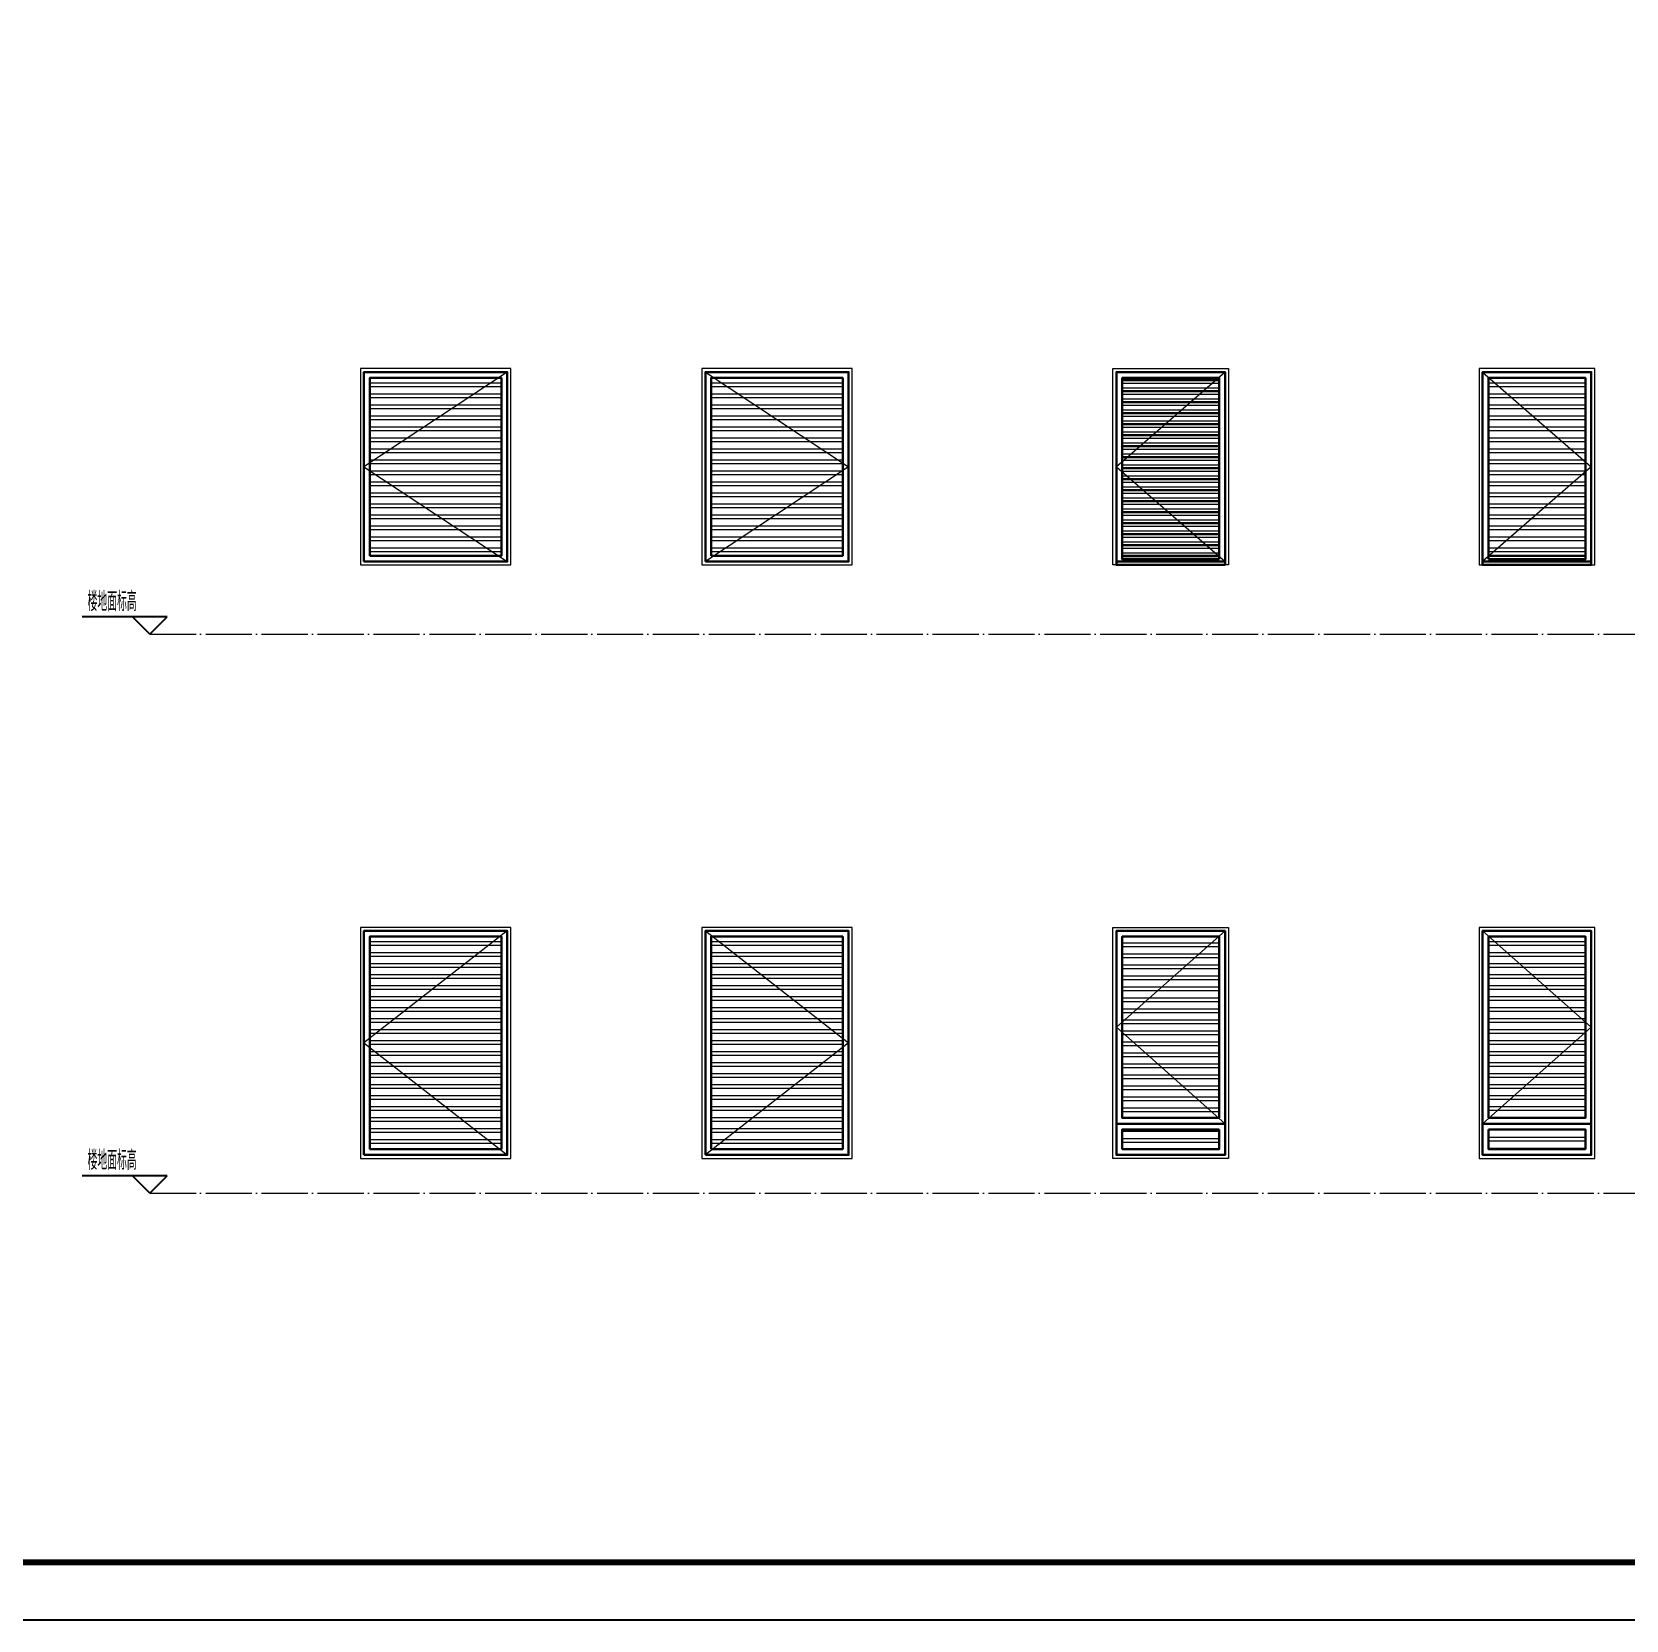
# Model space of a CAD drawing. Extents: x 27938 to 983267, y -209821 to 1628073.
# Drawn here: x 682365 to 696167, y 796874 to 810626 of the extents above; entities that cross this region are included whole.
import ezdxf

# ---------------------------------------------------------------- set-up
doc = ezdxf.new("R2010")
doc.units = 0
doc.header["$LTSCALE"] = 1000
doc.header["$MEASUREMENT"] = 0
doc.linetypes.add('DOTE', pattern=[2.42, 2, -0.2, 0.02, -0.2])
doc.layers.add('DIM_ELEV', color=3, linetype='Continuous')
doc.layers.add('图框', color=140, linetype='Continuous')
for name, color, linetype, lineweight in [('DOTE', 19, 'DOTE', 9), ('立面-普通轮廓', 7, 'Continuous', 18), ('立面-窗', 129, 'Continuous', 30), ('立面-窗开启线', 250, 'Continuous', 13)]:
    doc.layers.add(name, color=color, linetype=linetype, lineweight=lineweight)
doc.layers.add('yichutu', color=7, linetype='Continuous', true_color=0xffffff, plot=False)
doc.styles.add('_TCH_DIM', font='SIMPLEX.shx', dxfattribs={"width": 0.7, "bigfont": 'GBCBIG.shx'})

# ---------------------------------------------------------------- blocks, each defined once
blk = doc.blocks.new('yct-841-594-84100-59399.9999999999-100-1000.0')
at = {"layer": 'yichutu', "color": 7, "true_color": 0xffffff}
blk.add_lwpolyline([(0, 0), (0, 59400), (84100, 59400), (84100, 0)], close=True, dxfattribs=at)
blk = doc.blocks.new('A$C140179C8')
at = {"layer": '图框'}
blk.add_lwpolyline([(0, 0), (42050, 0), (42050, -29700), (0, -29700)], close=True, dxfattribs=at)
blk.add_lwpolyline([(0, 0), (42050, 0), (42050, -29700), (0, -29700)], close=True, dxfattribs=at)
at = {"layer": '图框', "const_width": 50}
blk.add_lwpolyline([(41550, -29200), (41550, -500), (1250, -500), (1250, -29200)], close=True, dxfattribs=at)

msp = doc.modelspace()

# ---------------------------------------------------------------- hatches: boundary and pattern name
at = {"layer": '立面-窗开启线', "ltscale": 0.5, "true_color": 0x88471b}
h = msp.add_hatch(dxfattribs=at)
h.set_pattern_fill('ANSI32', color=36, scale=20, angle=135)
h.set_pattern_definition([(180, (685210.41, 805460.23), (-7e-15, -95.25), []), (180, (685178.66, 805491.98), (-7e-15, -95.25), [])])
edge = h.paths.add_edge_path()
edge.add_line((686430.4, 807669.3), (686430.4, 806090.2))
edge.add_line((686430.4, 806090.2), (685290.4, 806090.2))
edge.add_line((685290.4, 806095.8), (685290.4, 807630.3))
edge.add_line((685290.4, 807630.3), (686430.4, 807630.3))
h = msp.add_hatch(dxfattribs=at)
h.set_pattern_fill('ANSI32', color=36, scale=20, angle=135)
h.set_pattern_definition([(180, (688165.47, 805460.23), (-7e-15, -95.25), []), (180, (688133.72, 805491.98), (-7e-15, -95.25), [])])
edge = h.paths.add_edge_path()
edge.add_line((689385.5, 807669.3), (689385.5, 806090.2))
edge.add_line((689385.5, 806090.2), (688245.5, 806090.2))
edge.add_line((688245.5, 806095.8), (688245.5, 807630.3))
edge.add_line((688245.5, 807630.3), (689385.5, 807630.3))
h = msp.add_hatch(dxfattribs=at)
h.set_pattern_fill('ANSI32', color=36, scale=20, angle=135)
h.set_pattern_definition([(180, (81913.81, 796178.19), (-7e-15, -95.25), []), (180, (81882.06, 796209.94), (-7e-15, -95.25), [])])
edge = h.paths.add_edge_path()
edge.add_line((691804.3, 807630.2), (691804.3, 806060.2))
edge.add_line((691804.3, 806060.2), (692644.3, 806060.2))
edge.add_line((692644.3, 806060.7), (692644.3, 807630.2))
edge.add_line((692644.3, 807630.2), (691804.3, 807630.2))
h = msp.add_hatch(dxfattribs=at)
h.set_pattern_fill('ANSI32', color=36, scale=20, angle=135)
h.set_pattern_definition([(180, (82913.81, 796059.19), (-7e-15, -95.25), []), (180, (82882.06, 796090.94), (-7e-15, -95.25), [])])
edge = h.paths.add_edge_path()
edge.add_line((691804.3, 807630.2), (691804.3, 806090.2))
edge.add_line((691804.3, 806090.2), (692644.3, 806090.2))
edge.add_line((692644.3, 806095.8), (692644.3, 807630.2))
edge.add_line((692644.3, 807630.2), (691804.3, 807630.2))
h = msp.add_hatch(dxfattribs=at)
h.set_pattern_fill('ANSI32', color=36, scale=20, angle=135)
h.set_pattern_definition([(180, (694894.54, 805460.23), (-7e-15, -95.25), []), (180, (694862.79, 805491.98), (-7e-15, -95.25), [])])
edge = h.paths.add_edge_path()
edge.add_line((695814.5, 807630.3), (695814.5, 806090.2))
edge.add_line((695814.5, 806090.2), (694974.5, 806090.2))
edge.add_line((694974.5, 806095.8), (694974.5, 807630.3))
edge.add_line((694974.5, 807630.3), (695814.5, 807630.3))
h = msp.add_hatch(dxfattribs=at)
h.set_pattern_fill('ANSI32', color=36, scale=20, angle=135)
h.set_pattern_definition([(180, (694894.54, 805460.19), (-7e-15, -95.25), []), (180, (694862.79, 805491.94), (-7e-15, -95.25), [])])
edge = h.paths.add_edge_path()
edge.add_line((695814.5, 807630.2), (695814.5, 806060.2))
edge.add_line((695814.5, 806060.2), (694974.5, 806060.2))
edge.add_line((694974.5, 806060.7), (694974.5, 807630.2))
edge.add_line((694974.5, 807630.2), (695814.5, 807630.2))
h = msp.add_hatch(dxfattribs=at)
h.set_pattern_fill('ANSI32', color=36, scale=20, angle=135)
h.set_pattern_definition([(180, (685210.41, 800622.09), (-7e-15, -95.25), []), (180, (685178.66, 800653.84), (-7e-15, -95.25), [])])
edge = h.paths.add_edge_path()
edge.add_line((686430.4, 802831.1), (686430.4, 800952.1))
edge.add_line((686430.4, 800952.1), (685297.3, 800952.1))
edge.add_line((685290.4, 800952.1), (685290.4, 802792.1))
edge.add_line((685290.4, 802792.1), (686430.4, 802792.1))
h = msp.add_hatch(dxfattribs=at)
h.set_pattern_fill('ANSI32', color=36, scale=20, angle=135)
h.set_pattern_definition([(180, (688165.47, 800622.09), (-7e-15, -95.25), []), (180, (688133.72, 800653.84), (-7e-15, -95.25), [])])
edge = h.paths.add_edge_path()
edge.add_line((689385.5, 802831.1), (689385.5, 800952.1))
edge.add_line((689385.5, 800952.1), (688252.4, 800952.1))
edge.add_line((688245.5, 800952.1), (688245.5, 802792.1))
edge.add_line((688245.5, 802792.1), (689385.5, 802792.1))
h = msp.add_hatch(dxfattribs=at)
h.set_pattern_fill('ANSI32', color=36, scale=20, angle=135)
h.set_pattern_definition([(180, (82913.81, 794421.12), (-7e-15, -95.25), []), (180, (82882.06, 794452.87), (-7e-15, -95.25), [])])
edge = h.paths.add_edge_path()
edge.add_line((691804.3, 802773.7), (691804.3, 801222.2))
edge.add_line((691804.3, 801222.2), (692644.3, 801222.2))
edge.add_line((692644.3, 801225.7), (692644.3, 802792.2))
edge.add_line((692644.3, 802792.2), (691804.3, 802792.2))
h = msp.add_hatch(dxfattribs=at)
h.set_pattern_fill('ANSI32', color=36, scale=20, angle=135)
h.set_pattern_definition([(180, (694894.54, 800622.12), (-7e-15, -95.25), []), (180, (694862.79, 800653.87), (-7e-15, -95.25), [])])
edge = h.paths.add_edge_path()
edge.add_line((695814.5, 802773.7), (695814.5, 801222.2))
edge.add_line((695814.5, 801222.2), (694974.5, 801222.2))
edge.add_line((694974.5, 801225.7), (694974.5, 802792.2))
edge.add_line((694974.5, 802792.2), (695814.5, 802792.2))
h = msp.add_hatch(dxfattribs=at)
h.set_pattern_fill('ANSI32', color=36, scale=20, angle=135)
h.set_pattern_definition([(180, (82913.81, 792726.12), (-7e-15, -95.25), []), (180, (82882.06, 792757.87), (-7e-15, -95.25), [])])
edge = h.paths.add_edge_path()
edge.add_line((691804.3, 801122.2), (691804.3, 800952.1))
edge.add_line((691804.3, 800952.1), (692644.3, 800952.1))
edge.add_line((692644.3, 800953.2), (692644.3, 801122.2))
edge.add_line((692644.3, 801122.2), (691804.3, 801122.2))
h = msp.add_hatch(dxfattribs=at)
h.set_pattern_fill('ANSI32', color=36, scale=20, angle=135)
h.set_pattern_definition([(180, (694894.54, 798927.12), (-7e-15, -95.25), []), (180, (694862.79, 798958.87), (-7e-15, -95.25), [])])
edge = h.paths.add_edge_path()
edge.add_line((695814.5, 801122.2), (695814.5, 800952.1))
edge.add_line((695814.5, 800952.1), (694974.5, 800952.1))
edge.add_line((694974.5, 800953.2), (694974.5, 801122.2))
edge.add_line((694974.5, 801122.2), (695814.5, 801122.2))

# ---------------------------------------------------------------- linework, layer by layer
at = {"layer": 'DIM_ELEV'}
for p, q in [((683536.1, 805560.2), (682801.5, 805560.2)), ((683536.1, 805560.2), (682801.5, 805560.2)), ((683386.1, 805410.2), (683236.1, 805560.2)), ((683386.1, 805410.2), (683236.1, 805560.2)), ((683386.1, 805410.2), (683536.1, 805560.2)), ((683386.1, 805410.2), (683536.1, 805560.2)), ((683536.1, 800722.1), (682801.5, 800722.1)), ((683536.1, 800722.1), (682801.5, 800722.1)), ((683386.1, 800572.1), (683236.1, 800722.1)), ((683386.1, 800572.1), (683236.1, 800722.1)), ((683386.1, 800572.1), (683536.1, 800722.1)), ((683386.1, 800572.1), (683536.1, 800722.1))]:
    msp.add_line(p, q, dxfattribs=at)
at = {"layer": 'DOTE', "ltscale": 0.2}
for p, q in [((683386.1, 805410.2), (702978.4, 805410.2)), ((683386.1, 805410.2), (702978.4, 805410.2)), ((683386.1, 800572.1), (702978.4, 800572.1)), ((683386.1, 800572.1), (702978.4, 800572.1))]:
    msp.add_line(p, q, dxfattribs=at)
at = {"layer": '立面-普通轮廓'}
for points in [[(685210.4, 806010.2), (686510.4, 806010.2), (686510.4, 807710.3), (685210.4, 807710.3)], [(688165.5, 806010.2), (689465.5, 806010.2), (689465.5, 807710.3), (688165.5, 807710.3)], [(692724.3, 806010.2), (691724.3, 806010.2), (691724.3, 807710.2), (692724.3, 807710.2)], [(694894.5, 806010.2), (695894.5, 806010.2), (695894.5, 807710.3), (694894.5, 807710.3)], [(685210.4, 800872.1), (686510.4, 800872.1), (686510.4, 802872.1), (685210.4, 802872.1)], [(688165.5, 800872.1), (689465.5, 800872.1), (689465.5, 802872.1), (688165.5, 802872.1)], [(692724.3, 800872.1), (691724.3, 800872.1), (691724.3, 802872.2), (692724.3, 802872.2)], [(694894.5, 800872.1), (695894.5, 800872.1), (695894.5, 802872.2), (694894.5, 802872.2)]]:
    msp.add_lwpolyline(points, close=True, dxfattribs=at)
at = {"layer": '立面-窗'}
for points in [[(685240.4, 806040.2), (686480.4, 806040.2), (686480.4, 807680.3), (685240.4, 807680.3)], [(688195.5, 806040.2), (689435.5, 806040.2), (689435.5, 807680.3), (688195.5, 807680.3)], [(692694.3, 806010.2), (691754.3, 806010.2), (691754.3, 807680.2), (692694.3, 807680.2)], [(692694.3, 806040.2), (691754.3, 806040.2), (691754.3, 807680.2), (692694.3, 807680.2)], [(694924.5, 806040.2), (695864.5, 806040.2), (695864.5, 807680.3), (694924.5, 807680.3)], [(694924.5, 806010.2), (695864.5, 806010.2), (695864.5, 807680.2), (694924.5, 807680.2)], [(685290.4, 806090.2), (686430.4, 806090.2), (686430.4, 807630.3), (685290.4, 807630.3)], [(688245.5, 806090.2), (689385.5, 806090.2), (689385.5, 807630.3), (688245.5, 807630.3)], [(692644.3, 806060.2), (691804.3, 806060.2), (691804.3, 807630.2), (692644.3, 807630.2)], [(692644.3, 806090.2), (691804.3, 806090.2), (691804.3, 807630.2), (692644.3, 807630.2)], [(694974.5, 806090.2), (695814.5, 806090.2), (695814.5, 807630.3), (694974.5, 807630.3)], [(694974.5, 806060.2), (695814.5, 806060.2), (695814.5, 807630.2), (694974.5, 807630.2)], [(685240.4, 800902.1), (686480.4, 800902.1), (686480.4, 802842.1), (685240.4, 802842.1)], [(688195.5, 800902.1), (689435.5, 800902.1), (689435.5, 802842.1), (688195.5, 802842.1)], [(692694.3, 801172.2), (691754.3, 801172.2), (691754.3, 802842.2), (692694.3, 802842.2)], [(694924.5, 801172.2), (695864.5, 801172.2), (695864.5, 802842.2), (694924.5, 802842.2)], [(685290.4, 800952.1), (686430.4, 800952.1), (686430.4, 802792.1), (685290.4, 802792.1)], [(688245.5, 800952.1), (689385.5, 800952.1), (689385.5, 802792.1), (688245.5, 802792.1)], [(692644.3, 801222.2), (691804.3, 801222.2), (691804.3, 802792.2), (692644.3, 802792.2)], [(694974.5, 801222.2), (695814.5, 801222.2), (695814.5, 802792.2), (694974.5, 802792.2)], [(692694.3, 801172.2), (691754.3, 801172.2), (691754.3, 800902.1), (692694.3, 800902.1)], [(694924.5, 801172.2), (695864.5, 801172.2), (695864.5, 800902.1), (694924.5, 800902.1)], [(692644.3, 801122.2), (691804.3, 801122.2), (691804.3, 800952.1), (692644.3, 800952.1)], [(694974.5, 801122.2), (695814.5, 801122.2), (695814.5, 800952.1), (694974.5, 800952.1)]]:
    msp.add_lwpolyline(points, close=True, dxfattribs=at)
at = {"layer": '立面-窗开启线', "color": 4, "ltscale": 0.5}
for points in [[(686480.4, 807680.3), (685240.4, 806860.2), (686480.4, 806040.2)], [(688195.5, 807680.3), (689435.5, 806860.2), (688195.5, 806040.2)], [(692694.3, 807680.2), (691754.3, 806860.2), (692694.3, 806040.2)], [(694924.5, 807680.3), (695864.5, 806860.2), (694924.5, 806040.2)], [(686480.4, 802842.1), (685240.4, 801872.1), (686480.4, 800902.1)], [(688195.5, 802842.1), (689435.5, 801872.1), (688195.5, 800902.1)], [(692694.3, 802842.2), (691754.3, 802007.2), (692694.3, 801172.2)], [(694924.5, 802842.2), (695864.5, 802007.2), (694924.5, 801172.2)]]:
    msp.add_lwpolyline(points, dxfattribs=at)

# ---------------------------------------------------------------- block references
msp.add_blockref('A$C140179C8', (667514.1, 826573.7))
at = {"layer": 'yichutu', "xscale": 0.5, "yscale": 0.5, "zscale": 0.5}
msp.add_blockref('yct-841-594-84100-59399.9999999999-100-1000.0', (667514.1, 796873.7), dxfattribs=at)

# ---------------------------------------------------------------- texts
at = {"layer": 'DIM_ELEV', "color": 7, "style": '_TCH_DIM', "width": 0.7}
for p in [(682847.5, 805610.2), (682847.5, 805610.2), (682847.5, 800772.1), (682847.5, 800772.1)]:
    msp.add_text('楼地面标高', height=168.79, dxfattribs=at).set_placement(p)

doc.saveas('drawing.dxf')
